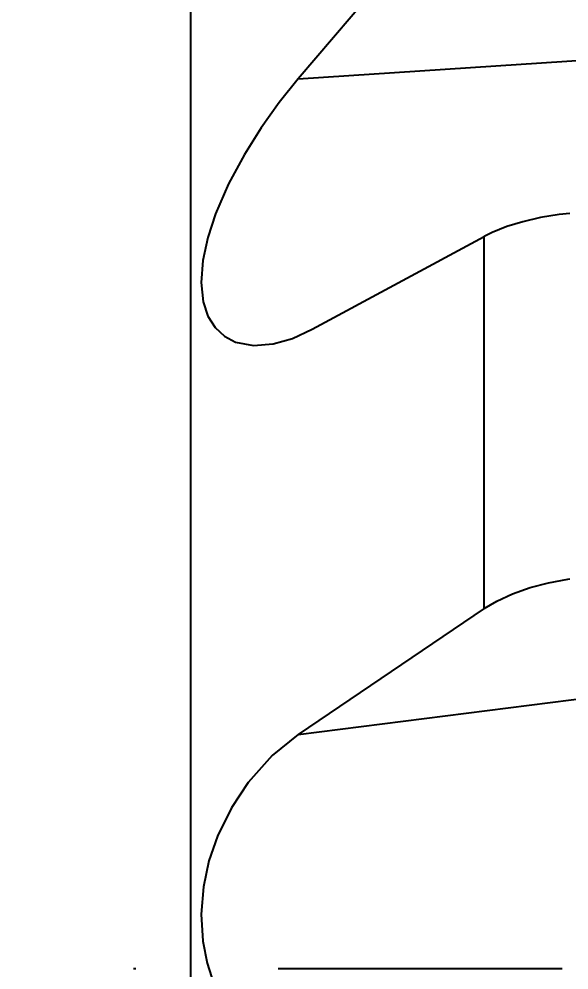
# Model space of a CAD drawing. Extents: x -70 to 148, y -70 to 126.
# Drawn here: x 73.93 to 98.5, y -0.07 to 42.43 of the extents above; entities that cross this region are included whole.
import ezdxf

# ---------------------------------------------------------------- set-up
doc = ezdxf.new("R2010")
doc.units = 0
doc.linetypes.add('CENTER', pattern=[25.4, 12.7, -6.35, 0, -6.35])
for name, color, linetype in [('1', 4, 'Continuous'), ('2', 7, 'Continuous'), ('4', 2, 'CENTER')]:
    doc.layers.add(name, color=color, linetype=linetype)
doc.styles.get("Standard").update_dxf_attribs({"font": 'Monospac821 BT', "height": 3.5})
doc.dimstyles.get("Standard").update_dxf_attribs({"dimtxt": 3.5, "dimasz": 2.5, "dimexe": 1.25, "dimexo": 0, "dimtad": 1, "dimtoh": 1, "dimdsep": 46, "dimtxsty": 'STANDARD', "dimsah": 1, "dimcen": 0.09, "dimazin": 2, "dimtp": 1, "dimtm": 1, "dimtfac": 1, "dimtdec": 4, "dimtmove": 0, "dimatfit": 3, "dimfxl": 1, "dimtolj": 1, "dimtzin": 0, "dimarcsym": 0})

# ---------------------------------------------------------------- blocks, each defined once
blk = doc.blocks.new('VDDIM_DEFAULT')
at = {"linetype": 'Continuous', "lineweight": -2, "extrusion": (0, 0, -1)}
blk.add_hatch(color=0, dxfattribs=at).paths.add_polyline_path([(0, 0), (1, -0.1665), (1, 0.1665)], flags=0)
blk = doc.blocks.new('*D3573')
at = {"layer": '2'}
for p, q in [((0, 0), (0, 121.877)), ((123.022, 0), (123.022, 121.877)), ((0, 120.627), (123.022, 120.627))]:
    blk.add_line(p, q, dxfattribs=at)
at = {"layer": '2', "xscale": 2.5, "yscale": 2.5, "rotation": 180}
blk.add_blockref('VDDIM_DEFAULT', (0, 120.627), dxfattribs=at)
at = {"layer": '2', "xscale": 2.5, "yscale": 2.5}
blk.add_blockref('VDDIM_DEFAULT', (123.022, 120.627), dxfattribs=at)
at = {"layer": '2', "insert": (61.511, 121.252), "char_height": 3.5, "attachment_point": 8}
blk.add_mtext('123', dxfattribs=at)

msp = doc.modelspace()

# ---------------------------------------------------------------- linework, layer by layer
at = {"layer": '1'}
for p, q in [((94.714, 49.526), (86.403, 39.761)), ((81.589, 48.492), (81.589, -48.652)), ((86.403, 39.761), (100.485, 40.691)), ((86.403, 39.761), (85.554, 38.698)), ((85.554, 38.698), (84.745, 37.565)), ((84.745, 37.565), (83.999, 36.38)), ((83.999, 36.38), (83.29, 35.066)), ((83.29, 35.066), (82.705, 33.724)), ((82.705, 33.724), (82.358, 32.663)), ((98.055, 33.689), (97.231, 33.555)), ((98.544, 33.743), (98.055, 33.689)), ((95.718, 33.151), (95.073, 32.894)), ((96.441, 33.373), (95.718, 33.151)), ((97.231, 33.555), (96.441, 33.373)), ((95.073, 32.894), (94.714, 32.716)), ((82.358, 32.663), (82.136, 31.632)), ((87.026, 28.564), (94.714, 32.716)), ((94.714, 16.085), (94.714, 32.716)), ((82.136, 31.632), (82.065, 30.66)), ((82.065, 30.66), (82.155, 29.792)), ((82.155, 29.792), (82.366, 29.156)), ((82.366, 29.156), (82.686, 28.641)), ((82.686, 28.641), (83.103, 28.254)), ((86.144, 28.159), (87.026, 28.564)), ((83.103, 28.254), (83.597, 27.996)), ((85.283, 27.911), (86.144, 28.159)), ((83.597, 27.996), (84.401, 27.84)), ((84.401, 27.84), (85.283, 27.911)), ((95.977, 16.741), (96.761, 17.019)), ((96.761, 17.019), (97.591, 17.24)), ((97.591, 17.24), (98.453, 17.399)), ((98.453, 17.399), (98.544, 17.412)), ((95.274, 16.416), (95.977, 16.741)), ((94.714, 16.085), (95.274, 16.416)), ((94.714, 16.085), (86.403, 10.459)), ((86.403, 10.459), (100.485, 12.238)), ((86.403, 10.459), (85.238, 9.512)), ((85.238, 9.512), (84.167, 8.312)), ((84.167, 8.312), (83.416, 7.183)), ((83.416, 7.183), (82.789, 5.904)), ((82.789, 5.904), (82.413, 4.806)), ((82.413, 4.806), (82.163, 3.643)), ((82.163, 3.643), (82.066, 2.431)), ((82.066, 2.431), (82.134, 1.224)), ((82.134, 1.224), (82.329, 0.23)), ((82.329, 0.23), (82.637, -0.697))]:
    msp.add_line(p, q, dxfattribs=at)
at = {"layer": '4'}
msp.add_line((60, 0), (124, 0), dxfattribs=at)

# ---------------------------------------------------------------- dimensions: what is measured, and where the dimension line sits
at = {"layer": '2'}
dim = msp.add_linear_dim(base=(-45.805, 120.627), p1=(0, 0), p2=(123.022, 0), text='123', dimstyle='STANDARD', dxfattribs=at)
dim.commit()
dim.dimension.update_dxf_attribs({"geometry": '*D3573', "text_midpoint": (0, 0)})

doc.saveas('drawing.dxf')
